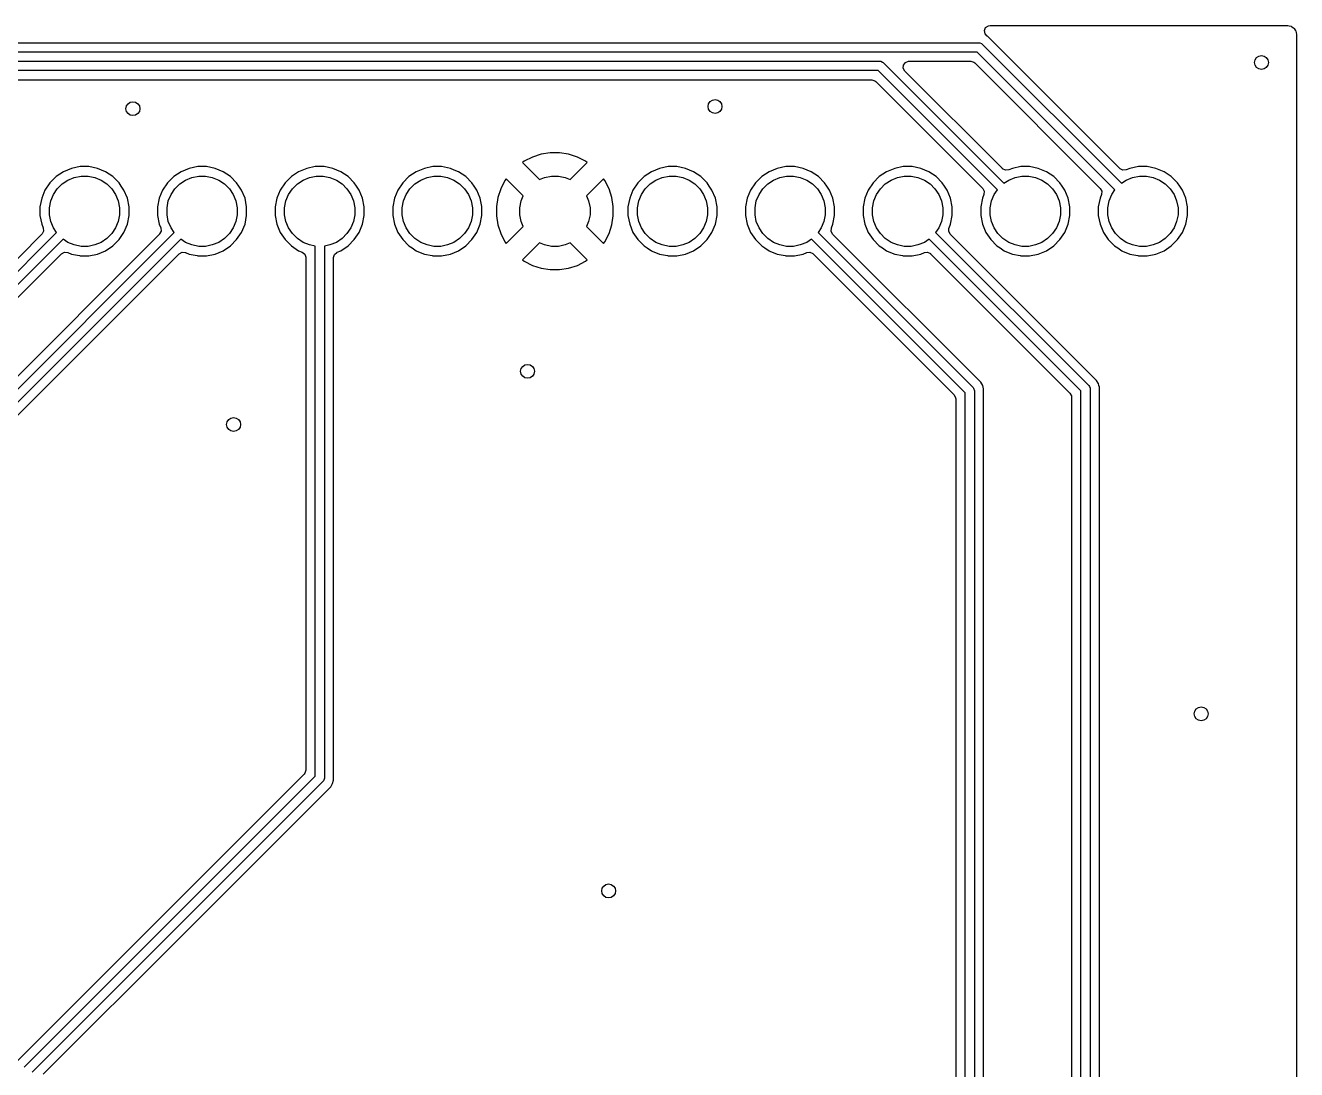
# Model space of a CAD drawing. Header units: inches. Extents: x 2.9 to 6.6, y -4.54 to -2.01.
# Drawn here: x 5.524 to 6.605, y -2.897 to -2.009 of the extents above; entities that cross this region are included whole.
import ezdxf

# ---------------------------------------------------------------- set-up
doc = ezdxf.new("R2010")
doc.units = ezdxf.units.IN
doc.header["$MEASUREMENT"] = 0
doc.layers.add('BLACK', color=7, linetype='CONTINUOUS')

msp = doc.modelspace()

# ---------------------------------------------------------------- linework, layer by layer
at = {"layer": 'BLACK', "linetype": 'CONTINUOUS'}
for p, q in [((6.3403, -2.0107), (6.3426, -2.0091)), ((6.3426, -2.0091), (6.3442, -2.0089)), ((6.3442, -2.0089), (6.5943, -2.0089)), ((6.5943, -2.0089), (6.5965, -2.0089)), ((6.5965, -2.0089), (6.5972, -2.0089)), ((6.5972, -2.0089), (6.5985, -2.0091)), ((6.5985, -2.0091), (6.6, -2.0096)), ((6.6, -2.0096), (6.6008, -2.01)), ((6.6008, -2.01), (6.602, -2.0109)), ((6.3393, -2.0133), (6.3403, -2.0107)), ((6.3398, -2.016), (6.3393, -2.0133)), ((6.3417, -2.018), (6.3398, -2.016)), ((6.3419, -2.0181), (6.3417, -2.018)), ((6.4545, -2.1307), (6.3419, -2.0181)), ((6.3419, -2.0181), (6.3419, -2.0181)), ((6.602, -2.0109), (6.6027, -2.0116)), ((6.6027, -2.0116), (6.6036, -2.0128)), ((6.6036, -2.0128), (6.604, -2.0136)), ((6.604, -2.0136), (6.6044, -2.0151)), ((6.6044, -2.0151), (6.6046, -2.0164)), ((6.6047, -2.0171), (6.6045, -4.0611)), ((6.6046, -2.0164), (6.6047, -2.0171)), ((3.4685, -2.0236), (6.3346, -2.0236)), ((6.333, -2.0315), (3.4701, -2.0315)), ((6.4503, -2.1487), (6.333, -2.0315)), ((6.3346, -2.0236), (6.3354, -2.0237)), ((6.3354, -2.0237), (6.3368, -2.0243)), ((6.3368, -2.0243), (6.3374, -2.0248)), ((6.3374, -2.0248), (6.4558, -2.1432)), ((3.6984, -2.0394), (6.2504, -2.0394)), ((6.2504, -2.0394), (6.2512, -2.0394)), ((6.2512, -2.0394), (6.2526, -2.04)), ((6.2526, -2.04), (6.2532, -2.0405)), ((6.2532, -2.0405), (6.3558, -2.1432)), ((6.2702, -2.0453), (6.2704, -2.0426)), ((6.2704, -2.0426), (6.2721, -2.0404)), ((6.2721, -2.0404), (6.2746, -2.0394)), ((6.2746, -2.0394), (6.275, -2.0394)), ((6.275, -2.0394), (6.3277, -2.0394)), ((6.3277, -2.0394), (6.3304, -2.0402)), ((6.3304, -2.0402), (6.3312, -2.0408)), ((6.3312, -2.0408), (6.4378, -2.1475)), ((6.2488, -2.0472), (3.7001, -2.0472)), ((6.3503, -2.1487), (6.2488, -2.0472)), ((6.2715, -2.0477), (6.2702, -2.0453)), ((6.3545, -2.1307), (6.2715, -2.0477)), ((4.3412, -2.0551), (6.2435, -2.0551)), ((6.2435, -2.0551), (6.2461, -2.0559)), ((6.2461, -2.0559), (6.2469, -2.0566)), ((6.2469, -2.0566), (6.3378, -2.1475)), ((5.9624, -2.1185), (5.9549, -2.1209)), ((5.9701, -2.1172), (5.9624, -2.1185)), ((5.9624, -2.1185), (5.9624, -2.1185)), ((5.9779, -2.1172), (5.9701, -2.1172)), ((5.9857, -2.1185), (5.9779, -2.1172)), ((5.9931, -2.1209), (5.9857, -2.1185)), ((5.5703, -2.129), (5.563, -2.1305)), ((5.5777, -2.129), (5.5703, -2.129)), ((5.5703, -2.129), (5.5703, -2.129)), ((5.5851, -2.1305), (5.5777, -2.129)), ((5.5777, -2.129), (5.5777, -2.129)), ((5.6703, -2.129), (5.663, -2.1305)), ((5.6777, -2.129), (5.6703, -2.129)), ((5.6703, -2.129), (5.6703, -2.129)), ((5.6851, -2.1305), (5.6777, -2.129)), ((5.6777, -2.129), (5.6777, -2.129)), ((5.7703, -2.129), (5.763, -2.1305)), ((5.7777, -2.129), (5.7703, -2.129)), ((5.7703, -2.129), (5.7703, -2.129)), ((5.7851, -2.1305), (5.7777, -2.129)), ((5.7777, -2.129), (5.7777, -2.129)), ((5.8703, -2.129), (5.863, -2.1305)), ((5.8777, -2.129), (5.8703, -2.129)), ((5.8703, -2.129), (5.8703, -2.129)), ((5.8851, -2.1305), (5.8777, -2.129)), ((5.8777, -2.129), (5.8777, -2.129)), ((5.948, -2.1244), (5.9465, -2.1255)), ((5.9465, -2.1255), (5.9465, -2.1255)), ((5.9465, -2.1255), (5.961, -2.14)), ((5.9549, -2.1209), (5.948, -2.1244)), ((5.987, -2.14), (6.0015, -2.1255)), ((6.0001, -2.1244), (5.9931, -2.1209)), ((6.0015, -2.1255), (6.0001, -2.1244)), ((6.0015, -2.1255), (6.0015, -2.1255)), ((6.0703, -2.129), (6.063, -2.1305)), ((6.0777, -2.129), (6.0703, -2.129)), ((6.0703, -2.129), (6.0703, -2.129)), ((6.0851, -2.1305), (6.0777, -2.129)), ((6.0777, -2.129), (6.0777, -2.129)), ((6.1703, -2.129), (6.163, -2.1305)), ((6.1777, -2.129), (6.1703, -2.129)), ((6.1703, -2.129), (6.1703, -2.129)), ((6.1851, -2.1305), (6.1777, -2.129)), ((6.1777, -2.129), (6.1777, -2.129)), ((6.2703, -2.129), (6.263, -2.1305)), ((6.2777, -2.129), (6.2703, -2.129)), ((6.2703, -2.129), (6.2703, -2.129)), ((6.2851, -2.1305), (6.2777, -2.129)), ((6.2777, -2.129), (6.2777, -2.129)), ((6.3703, -2.129), (6.363, -2.1305)), ((6.3777, -2.129), (6.3703, -2.129)), ((6.3703, -2.129), (6.3703, -2.129)), ((6.3851, -2.1305), (6.3777, -2.129)), ((6.3777, -2.129), (6.3777, -2.129)), ((6.4703, -2.129), (6.463, -2.1305)), ((6.4777, -2.129), (6.4703, -2.129)), ((6.4703, -2.129), (6.4703, -2.129)), ((6.4851, -2.1305), (6.4777, -2.129)), ((6.4777, -2.129), (6.4777, -2.129)), ((5.5499, -2.1375), (5.5446, -2.1428)), ((5.5561, -2.1333), (5.5499, -2.1375)), ((5.563, -2.1305), (5.5561, -2.1333)), ((5.5599, -2.1405), (5.5653, -2.1382)), ((5.563, -2.1305), (5.563, -2.1305)), ((5.5653, -2.1382), (5.5711, -2.1371)), ((5.5711, -2.1371), (5.577, -2.1371)), ((5.577, -2.1371), (5.5827, -2.1382)), ((5.5827, -2.1382), (5.5882, -2.1405)), ((5.592, -2.1333), (5.5851, -2.1305)), ((5.5851, -2.1305), (5.5851, -2.1305)), ((5.5982, -2.1375), (5.592, -2.1333)), ((5.6034, -2.1428), (5.5982, -2.1375)), ((5.6499, -2.1375), (5.6446, -2.1428)), ((5.6561, -2.1333), (5.6499, -2.1375)), ((5.663, -2.1305), (5.6561, -2.1333)), ((5.6599, -2.1405), (5.6653, -2.1382)), ((5.663, -2.1305), (5.663, -2.1305)), ((5.6653, -2.1382), (5.6711, -2.1371)), ((5.6711, -2.1371), (5.677, -2.1371)), ((5.677, -2.1371), (5.6827, -2.1382)), ((5.6827, -2.1382), (5.6882, -2.1405)), ((5.692, -2.1333), (5.6851, -2.1305)), ((5.6851, -2.1305), (5.6851, -2.1305)), ((5.6982, -2.1375), (5.692, -2.1333)), ((5.7034, -2.1428), (5.6982, -2.1375)), ((5.7499, -2.1375), (5.7446, -2.1428)), ((5.7561, -2.1333), (5.7499, -2.1375)), ((5.763, -2.1305), (5.7561, -2.1333)), ((5.7599, -2.1405), (5.7653, -2.1382)), ((5.763, -2.1305), (5.763, -2.1305)), ((5.7653, -2.1382), (5.7711, -2.1371)), ((5.7711, -2.1371), (5.777, -2.1371)), ((5.777, -2.1371), (5.7827, -2.1382)), ((5.7827, -2.1382), (5.7882, -2.1405)), ((5.792, -2.1333), (5.7851, -2.1305)), ((5.7851, -2.1305), (5.7851, -2.1305)), ((5.7982, -2.1375), (5.792, -2.1333)), ((5.8034, -2.1428), (5.7982, -2.1375)), ((5.8499, -2.1375), (5.8446, -2.1428)), ((5.8561, -2.1333), (5.8499, -2.1375)), ((5.863, -2.1305), (5.8561, -2.1333)), ((5.8599, -2.1405), (5.8653, -2.1382)), ((5.863, -2.1305), (5.863, -2.1305)), ((5.8653, -2.1382), (5.8711, -2.1371)), ((5.8711, -2.1371), (5.877, -2.1371)), ((5.877, -2.1371), (5.8827, -2.1382)), ((5.8827, -2.1382), (5.8882, -2.1405)), ((5.8884, -2.1319), (5.8851, -2.1305)), ((5.8851, -2.1305), (5.8851, -2.1305)), ((5.892, -2.1333), (5.8884, -2.1319)), ((5.8982, -2.1375), (5.892, -2.1333)), ((5.9034, -2.1428), (5.8982, -2.1375)), ((5.9326, -2.1394), (5.9315, -2.1409)), ((5.9471, -2.1539), (5.9326, -2.1394)), ((5.9326, -2.1394), (5.9326, -2.1394)), ((5.961, -2.14), (5.9653, -2.1382)), ((5.9653, -2.1382), (5.9711, -2.1371)), ((5.9711, -2.1371), (5.977, -2.1371)), ((5.977, -2.1371), (5.9827, -2.1382)), ((5.9827, -2.1382), (5.987, -2.14)), ((6.0154, -2.1394), (6.0009, -2.1539)), ((6.0165, -2.1409), (6.0154, -2.1394)), ((6.0499, -2.1375), (6.0446, -2.1428)), ((6.0561, -2.1333), (6.0499, -2.1375)), ((6.063, -2.1305), (6.0561, -2.1333)), ((6.0599, -2.1405), (6.0653, -2.1382)), ((6.063, -2.1305), (6.063, -2.1305)), ((6.0653, -2.1382), (6.0711, -2.1371)), ((6.0711, -2.1371), (6.077, -2.1371)), ((6.077, -2.1371), (6.0827, -2.1382)), ((6.0827, -2.1382), (6.0882, -2.1405)), ((6.092, -2.1333), (6.0851, -2.1305)), ((6.0851, -2.1305), (6.0851, -2.1305)), ((6.0982, -2.1375), (6.092, -2.1333)), ((6.1034, -2.1428), (6.0982, -2.1375)), ((6.1499, -2.1375), (6.1446, -2.1428)), ((6.1561, -2.1333), (6.1499, -2.1375)), ((6.163, -2.1305), (6.1561, -2.1333)), ((6.1599, -2.1405), (6.1653, -2.1382)), ((6.163, -2.1305), (6.163, -2.1305)), ((6.1653, -2.1382), (6.1711, -2.1371)), ((6.1711, -2.1371), (6.177, -2.1371)), ((6.177, -2.1371), (6.1827, -2.1382)), ((6.1827, -2.1382), (6.1882, -2.1405)), ((6.192, -2.1333), (6.1851, -2.1305)), ((6.1851, -2.1305), (6.1851, -2.1305)), ((6.1982, -2.1375), (6.192, -2.1333)), ((6.2034, -2.1428), (6.1982, -2.1375)), ((6.2499, -2.1375), (6.2446, -2.1428)), ((6.2561, -2.1333), (6.2499, -2.1375)), ((6.263, -2.1305), (6.2561, -2.1333)), ((6.2599, -2.1405), (6.2653, -2.1382)), ((6.263, -2.1305), (6.263, -2.1305)), ((6.2653, -2.1382), (6.2711, -2.1371)), ((6.2711, -2.1371), (6.277, -2.1371)), ((6.277, -2.1371), (6.2827, -2.1382)), ((6.2827, -2.1382), (6.2882, -2.1405)), ((6.292, -2.1333), (6.2851, -2.1305)), ((6.2851, -2.1305), (6.2851, -2.1305)), ((6.2982, -2.1375), (6.292, -2.1333)), ((6.3034, -2.1428), (6.2982, -2.1375)), ((6.3547, -2.1308), (6.3545, -2.1307)), ((6.3571, -2.1321), (6.3547, -2.1308)), ((6.3599, -2.1318), (6.3571, -2.1321)), ((6.363, -2.1305), (6.3599, -2.1318)), ((6.3599, -2.1405), (6.3653, -2.1382)), ((6.363, -2.1305), (6.363, -2.1305)), ((6.3653, -2.1382), (6.3711, -2.1371)), ((6.3711, -2.1371), (6.377, -2.1371)), ((6.377, -2.1371), (6.3827, -2.1382)), ((6.3827, -2.1382), (6.3882, -2.1405)), ((6.392, -2.1333), (6.3851, -2.1305)), ((6.3851, -2.1305), (6.3851, -2.1305)), ((6.3982, -2.1375), (6.392, -2.1333)), ((6.4034, -2.1428), (6.3982, -2.1375)), ((6.4547, -2.1308), (6.4545, -2.1307)), ((6.4571, -2.1321), (6.4547, -2.1308)), ((6.4599, -2.1318), (6.4571, -2.1321)), ((6.463, -2.1305), (6.4599, -2.1318)), ((6.4599, -2.1405), (6.4653, -2.1382)), ((6.463, -2.1305), (6.463, -2.1305)), ((6.4653, -2.1382), (6.4711, -2.1371)), ((6.4711, -2.1371), (6.477, -2.1371)), ((6.477, -2.1371), (6.4827, -2.1382)), ((6.4827, -2.1382), (6.4882, -2.1405)), ((6.492, -2.1333), (6.4851, -2.1305)), ((6.4851, -2.1305), (6.4851, -2.1305)), ((6.4982, -2.1375), (6.492, -2.1333)), ((6.5034, -2.1428), (6.4982, -2.1375)), ((5.5404, -2.149), (5.5376, -2.1559)), ((5.5446, -2.1428), (5.5404, -2.149)), ((5.5476, -2.1528), (5.5508, -2.1479)), ((5.5508, -2.1479), (5.555, -2.1437)), ((5.555, -2.1437), (5.5599, -2.1405)), ((5.5882, -2.1405), (5.593, -2.1437)), ((5.593, -2.1437), (5.5972, -2.1479)), ((5.5972, -2.1479), (5.6005, -2.1528)), ((5.6053, -2.1455), (5.6034, -2.1428)), ((5.6076, -2.149), (5.6053, -2.1455)), ((5.6105, -2.1559), (5.6076, -2.149)), ((5.6404, -2.149), (5.6376, -2.1559)), ((5.6446, -2.1428), (5.6404, -2.149)), ((5.6476, -2.1528), (5.6508, -2.1479)), ((5.6508, -2.1479), (5.655, -2.1437)), ((5.655, -2.1437), (5.6599, -2.1405)), ((5.6882, -2.1405), (5.693, -2.1437)), ((5.693, -2.1437), (5.6972, -2.1479)), ((5.6972, -2.1479), (5.7005, -2.1528)), ((5.7053, -2.1455), (5.7034, -2.1428)), ((5.7076, -2.149), (5.7053, -2.1455)), ((5.7105, -2.1559), (5.7076, -2.149)), ((5.7404, -2.149), (5.7376, -2.1559)), ((5.7446, -2.1428), (5.7404, -2.149)), ((5.7476, -2.1528), (5.7508, -2.1479)), ((5.7508, -2.1479), (5.755, -2.1437)), ((5.755, -2.1437), (5.7599, -2.1405)), ((5.7882, -2.1405), (5.793, -2.1437)), ((5.793, -2.1437), (5.7972, -2.1479)), ((5.7972, -2.1479), (5.8005, -2.1528)), ((5.8053, -2.1455), (5.8034, -2.1428)), ((5.8076, -2.149), (5.8053, -2.1455)), ((5.8105, -2.1559), (5.8076, -2.149)), ((5.8404, -2.149), (5.8376, -2.1559)), ((5.8446, -2.1428), (5.8404, -2.149)), ((5.8476, -2.1528), (5.8508, -2.1479)), ((5.8508, -2.1479), (5.855, -2.1437)), ((5.855, -2.1437), (5.8599, -2.1405)), ((5.8882, -2.1405), (5.893, -2.1437)), ((5.893, -2.1437), (5.8972, -2.1479)), ((5.8972, -2.1479), (5.9005, -2.1528)), ((5.9053, -2.1455), (5.9034, -2.1428)), ((5.9076, -2.149), (5.9053, -2.1455)), ((5.9105, -2.1559), (5.9076, -2.149)), ((5.928, -2.1479), (5.9256, -2.1553)), ((5.9315, -2.1409), (5.928, -2.1479)), ((6.0201, -2.1479), (6.0165, -2.1409)), ((6.0225, -2.1553), (6.0201, -2.1479)), ((6.0404, -2.149), (6.0376, -2.1559)), ((6.0446, -2.1428), (6.0404, -2.149)), ((6.0476, -2.1528), (6.0508, -2.1479)), ((6.0508, -2.1479), (6.055, -2.1437)), ((6.055, -2.1437), (6.0599, -2.1405)), ((6.0882, -2.1405), (6.093, -2.1437)), ((6.093, -2.1437), (6.0972, -2.1479)), ((6.0972, -2.1479), (6.1005, -2.1528)), ((6.1053, -2.1455), (6.1034, -2.1428)), ((6.1076, -2.149), (6.1053, -2.1455)), ((6.1105, -2.1559), (6.1076, -2.149)), ((6.1404, -2.149), (6.1376, -2.1559)), ((6.1446, -2.1428), (6.1404, -2.149)), ((6.1476, -2.1528), (6.1508, -2.1479)), ((6.1508, -2.1479), (6.155, -2.1437)), ((6.155, -2.1437), (6.1599, -2.1405)), ((6.1882, -2.1405), (6.193, -2.1437)), ((6.193, -2.1437), (6.1972, -2.1479)), ((6.1972, -2.1479), (6.2005, -2.1528)), ((6.2053, -2.1455), (6.2034, -2.1428)), ((6.2076, -2.149), (6.2053, -2.1455)), ((6.2105, -2.1559), (6.2076, -2.149)), ((6.2404, -2.149), (6.2376, -2.1559)), ((6.2446, -2.1428), (6.2404, -2.149)), ((6.2476, -2.1528), (6.2508, -2.1479)), ((6.2508, -2.1479), (6.255, -2.1437)), ((6.255, -2.1437), (6.2599, -2.1405)), ((6.2882, -2.1405), (6.293, -2.1437)), ((6.293, -2.1437), (6.2972, -2.1479)), ((6.2972, -2.1479), (6.3005, -2.1528)), ((6.3053, -2.1455), (6.3034, -2.1428)), ((6.3076, -2.149), (6.3053, -2.1455)), ((6.3105, -2.1559), (6.3076, -2.149)), ((6.3378, -2.1475), (6.3391, -2.1499)), ((6.3391, -2.1499), (6.3389, -2.1526)), ((6.3476, -2.1528), (6.3503, -2.1487)), ((6.3558, -2.1432), (6.3599, -2.1405)), ((6.3882, -2.1405), (6.393, -2.1437)), ((6.393, -2.1437), (6.3972, -2.1479)), ((6.3972, -2.1479), (6.4005, -2.1528)), ((6.4053, -2.1455), (6.4034, -2.1428)), ((6.4076, -2.149), (6.4053, -2.1455)), ((6.4105, -2.1559), (6.4076, -2.149)), ((6.4378, -2.1475), (6.4391, -2.1499)), ((6.4391, -2.1499), (6.4389, -2.1526)), ((6.4476, -2.1528), (6.4503, -2.1487)), ((6.4558, -2.1432), (6.4599, -2.1405)), ((6.4882, -2.1405), (6.493, -2.1437)), ((6.493, -2.1437), (6.4972, -2.1479)), ((6.4972, -2.1479), (6.5005, -2.1528)), ((6.5053, -2.1455), (6.5034, -2.1428)), ((6.5076, -2.149), (6.5053, -2.1455)), ((6.5105, -2.1559), (6.5076, -2.149)), ((5.5376, -2.1559), (5.5361, -2.1632)), ((5.5376, -2.1559), (5.5376, -2.1559)), ((5.5442, -2.164), (5.5453, -2.1582)), ((5.5453, -2.1582), (5.5476, -2.1528)), ((5.6005, -2.1528), (5.6027, -2.1582)), ((5.6027, -2.1582), (5.6039, -2.164)), ((5.6119, -2.1632), (5.6105, -2.1559)), ((5.6105, -2.1559), (5.6105, -2.1559)), ((5.6376, -2.1559), (5.6361, -2.1632)), ((5.6376, -2.1559), (5.6376, -2.1559)), ((5.6442, -2.164), (5.6453, -2.1582)), ((5.6453, -2.1582), (5.6476, -2.1528)), ((5.7005, -2.1528), (5.7027, -2.1582)), ((5.7027, -2.1582), (5.7039, -2.164)), ((5.7119, -2.1632), (5.7105, -2.1559)), ((5.7105, -2.1559), (5.7105, -2.1559)), ((5.7376, -2.1559), (5.7361, -2.1632)), ((5.7376, -2.1559), (5.7376, -2.1559)), ((5.7442, -2.164), (5.7453, -2.1582)), ((5.7453, -2.1582), (5.7476, -2.1528)), ((5.8005, -2.1528), (5.8027, -2.1582)), ((5.8027, -2.1582), (5.8039, -2.164)), ((5.8119, -2.1632), (5.8105, -2.1559)), ((5.8105, -2.1559), (5.8105, -2.1559)), ((5.8376, -2.1559), (5.8361, -2.1632)), ((5.8376, -2.1559), (5.8376, -2.1559)), ((5.8442, -2.164), (5.8453, -2.1582)), ((5.8453, -2.1582), (5.8476, -2.1528)), ((5.9005, -2.1528), (5.9027, -2.1582)), ((5.9027, -2.1582), (5.9039, -2.164)), ((5.9119, -2.163), (5.9105, -2.1559)), ((5.9105, -2.1559), (5.9105, -2.1559)), ((5.9256, -2.1553), (5.9243, -2.163)), ((5.9256, -2.1553), (5.9256, -2.1553)), ((5.9442, -2.164), (5.9453, -2.1582)), ((5.9453, -2.1582), (5.9471, -2.1539)), ((6.0009, -2.1539), (6.0027, -2.1582)), ((6.0027, -2.1582), (6.0039, -2.164)), ((6.0237, -2.163), (6.0225, -2.1553)), ((6.0225, -2.1553), (6.0225, -2.1553)), ((6.0376, -2.1559), (6.0361, -2.1632)), ((6.0376, -2.1559), (6.0376, -2.1559)), ((6.0442, -2.164), (6.0453, -2.1582)), ((6.0453, -2.1582), (6.0476, -2.1528)), ((6.1005, -2.1528), (6.1027, -2.1582)), ((6.1027, -2.1582), (6.1039, -2.164)), ((6.1119, -2.1632), (6.1105, -2.1559)), ((6.1105, -2.1559), (6.1105, -2.1559)), ((6.1376, -2.1559), (6.1361, -2.1632)), ((6.1376, -2.1559), (6.1376, -2.1559)), ((6.1442, -2.164), (6.1453, -2.1582)), ((6.1453, -2.1582), (6.1476, -2.1528)), ((6.2005, -2.1528), (6.2027, -2.1582)), ((6.2027, -2.1582), (6.2039, -2.164)), ((6.2119, -2.1632), (6.2105, -2.1559)), ((6.2105, -2.1559), (6.2105, -2.1559)), ((6.2376, -2.1559), (6.2361, -2.1632)), ((6.2376, -2.1559), (6.2376, -2.1559)), ((6.2442, -2.164), (6.2453, -2.1582)), ((6.2453, -2.1582), (6.2476, -2.1528)), ((6.3005, -2.1528), (6.3027, -2.1582)), ((6.3027, -2.1582), (6.3039, -2.164)), ((6.3119, -2.1632), (6.3105, -2.1559)), ((6.3105, -2.1559), (6.3105, -2.1559)), ((6.3376, -2.1559), (6.3361, -2.1632)), ((6.3389, -2.1528), (6.3376, -2.1559)), ((6.3376, -2.1559), (6.3376, -2.1559)), ((6.3389, -2.1526), (6.3389, -2.1528)), ((6.3442, -2.164), (6.3453, -2.1582)), ((6.3453, -2.1582), (6.3476, -2.1528)), ((6.4005, -2.1528), (6.4027, -2.1582)), ((6.4027, -2.1582), (6.4039, -2.164)), ((6.4119, -2.1632), (6.4105, -2.1559)), ((6.4105, -2.1559), (6.4105, -2.1559)), ((6.4376, -2.1559), (6.4361, -2.1632)), ((6.4389, -2.1528), (6.4376, -2.1559)), ((6.4376, -2.1559), (6.4376, -2.1559)), ((6.4389, -2.1526), (6.4389, -2.1528)), ((6.4442, -2.164), (6.4453, -2.1582)), ((6.4453, -2.1582), (6.4476, -2.1528)), ((6.5005, -2.1528), (6.5027, -2.1582)), ((6.5027, -2.1582), (6.5039, -2.164)), ((6.5119, -2.1632), (6.5105, -2.1559)), ((6.5105, -2.1559), (6.5105, -2.1559)), ((5.5361, -2.1632), (5.5361, -2.1707)), ((5.5361, -2.1707), (5.5376, -2.178)), ((5.5442, -2.1699), (5.5442, -2.164)), ((5.5453, -2.1756), (5.5442, -2.1699)), ((5.6039, -2.1699), (5.6027, -2.1756)), ((5.6039, -2.164), (5.6039, -2.1699)), ((5.6105, -2.178), (5.6119, -2.1707)), ((5.6119, -2.1707), (5.6119, -2.1632)), ((5.6119, -2.1632), (5.6119, -2.1632)), ((5.6119, -2.1632), (5.6119, -2.1632)), ((5.6361, -2.1632), (5.6361, -2.1707)), ((5.6361, -2.1707), (5.6376, -2.178)), ((5.6442, -2.1699), (5.6442, -2.164)), ((5.6453, -2.1756), (5.6442, -2.1699)), ((5.7039, -2.1699), (5.7027, -2.1756)), ((5.7039, -2.164), (5.7039, -2.1699)), ((5.7105, -2.178), (5.7119, -2.1707)), ((5.7119, -2.1707), (5.7119, -2.1632)), ((5.7119, -2.1632), (5.7119, -2.1632)), ((5.7119, -2.1632), (5.7119, -2.1632)), ((5.7361, -2.1632), (5.7361, -2.1707)), ((5.7361, -2.1707), (5.7376, -2.178)), ((5.7442, -2.1699), (5.7442, -2.164)), ((5.7453, -2.1756), (5.7442, -2.1699)), ((5.8039, -2.1699), (5.8027, -2.1756)), ((5.8039, -2.164), (5.8039, -2.1699)), ((5.8105, -2.178), (5.8119, -2.1707)), ((5.8119, -2.1707), (5.8119, -2.1632)), ((5.8119, -2.1632), (5.8119, -2.1632)), ((5.8119, -2.1632), (5.8119, -2.1632)), ((5.8361, -2.1632), (5.8361, -2.1707)), ((5.8361, -2.1707), (5.8376, -2.178)), ((5.8442, -2.1699), (5.8442, -2.164)), ((5.8453, -2.1756), (5.8442, -2.1699)), ((5.9039, -2.1699), (5.9027, -2.1756)), ((5.9039, -2.164), (5.9039, -2.1699)), ((5.9105, -2.178), (5.9119, -2.1707)), ((5.9119, -2.1632), (5.9119, -2.163)), ((5.9119, -2.1707), (5.9119, -2.1632)), ((5.9119, -2.1632), (5.9119, -2.1632)), ((5.9119, -2.1632), (5.9119, -2.1632)), ((5.9243, -2.163), (5.9243, -2.1708)), ((5.9243, -2.1708), (5.9256, -2.1786)), ((5.9442, -2.1699), (5.9442, -2.164)), ((5.9453, -2.1756), (5.9442, -2.1699)), ((6.0039, -2.1699), (6.0027, -2.1756)), ((6.0039, -2.164), (6.0039, -2.1699)), ((6.0225, -2.1786), (6.0237, -2.1708)), ((6.0237, -2.1632), (6.0237, -2.163)), ((6.0237, -2.1708), (6.0237, -2.1632)), ((6.0361, -2.1632), (6.0361, -2.1707)), ((6.0361, -2.1707), (6.0376, -2.178)), ((6.0442, -2.1699), (6.0442, -2.164)), ((6.0453, -2.1756), (6.0442, -2.1699)), ((6.1039, -2.1699), (6.1027, -2.1756)), ((6.1039, -2.164), (6.1039, -2.1699)), ((6.1105, -2.178), (6.1119, -2.1707)), ((6.1119, -2.1707), (6.1119, -2.1632)), ((6.1119, -2.1632), (6.1119, -2.1632)), ((6.1119, -2.1632), (6.1119, -2.1632)), ((6.1361, -2.1632), (6.1361, -2.1707)), ((6.1361, -2.1707), (6.1376, -2.178)), ((6.1442, -2.1699), (6.1442, -2.164)), ((6.1453, -2.1756), (6.1442, -2.1699)), ((6.2039, -2.1699), (6.2027, -2.1756)), ((6.2039, -2.164), (6.2039, -2.1699)), ((6.2105, -2.178), (6.2119, -2.1707)), ((6.2119, -2.1707), (6.2119, -2.1632)), ((6.2119, -2.1632), (6.2119, -2.1632)), ((6.2119, -2.1632), (6.2119, -2.1632)), ((6.2361, -2.1632), (6.2361, -2.1707)), ((6.2361, -2.1707), (6.2376, -2.178)), ((6.2442, -2.1699), (6.2442, -2.164)), ((6.2453, -2.1756), (6.2442, -2.1699)), ((6.3039, -2.1699), (6.3027, -2.1756)), ((6.3039, -2.164), (6.3039, -2.1699)), ((6.3105, -2.178), (6.3119, -2.1707)), ((6.3119, -2.1707), (6.3119, -2.1632)), ((6.3119, -2.1632), (6.3119, -2.1632)), ((6.3119, -2.1632), (6.3119, -2.1632)), ((6.3361, -2.1632), (6.3361, -2.1707)), ((6.3361, -2.1707), (6.3376, -2.178)), ((6.3442, -2.1699), (6.3442, -2.164)), ((6.3453, -2.1756), (6.3442, -2.1699)), ((6.4039, -2.1699), (6.4027, -2.1756)), ((6.4039, -2.164), (6.4039, -2.1699)), ((6.4105, -2.178), (6.4119, -2.1707)), ((6.4119, -2.1707), (6.4119, -2.1632)), ((6.4119, -2.1632), (6.4119, -2.1632)), ((6.4119, -2.1632), (6.4119, -2.1632)), ((6.4361, -2.1632), (6.4361, -2.1707)), ((6.4361, -2.1707), (6.4376, -2.178)), ((6.4442, -2.1699), (6.4442, -2.164)), ((6.4453, -2.1756), (6.4442, -2.1699)), ((6.5039, -2.1699), (6.5027, -2.1756)), ((6.5039, -2.164), (6.5039, -2.1699)), ((6.5105, -2.178), (6.5119, -2.1707)), ((6.5119, -2.1707), (6.5119, -2.1632)), ((6.5119, -2.1632), (6.5119, -2.1632)), ((6.5119, -2.1632), (6.5119, -2.1632)), ((5.5376, -2.178), (5.5376, -2.178)), ((5.5376, -2.178), (5.5389, -2.1811)), ((5.5389, -2.1811), (5.5392, -2.1838)), ((5.5476, -2.1811), (5.5453, -2.1756)), ((5.5503, -2.1851), (5.5476, -2.1811)), ((5.6005, -2.1811), (5.5972, -2.186)), ((5.6027, -2.1756), (5.6005, -2.1811)), ((5.6076, -2.1849), (5.6105, -2.178)), ((5.6376, -2.178), (5.6376, -2.178)), ((5.6376, -2.178), (5.6389, -2.1811)), ((5.6389, -2.1811), (5.6392, -2.1838)), ((5.6476, -2.1811), (5.6453, -2.1756)), ((5.6503, -2.1851), (5.6476, -2.1811)), ((5.7005, -2.1811), (5.6972, -2.186)), ((5.7027, -2.1756), (5.7005, -2.1811)), ((5.7076, -2.1849), (5.7105, -2.178)), ((5.7376, -2.178), (5.7376, -2.178)), ((5.7376, -2.178), (5.7404, -2.1849)), ((5.7476, -2.1811), (5.7453, -2.1756)), ((5.7508, -2.186), (5.7476, -2.1811)), ((5.8005, -2.1811), (5.7972, -2.186)), ((5.8027, -2.1756), (5.8005, -2.1811)), ((5.8076, -2.1849), (5.8105, -2.178)), ((5.8376, -2.178), (5.8376, -2.178)), ((5.8376, -2.178), (5.8404, -2.1849)), ((5.8476, -2.1811), (5.8453, -2.1756)), ((5.8508, -2.186), (5.8476, -2.1811)), ((5.9005, -2.1811), (5.8972, -2.186)), ((5.9027, -2.1756), (5.9005, -2.1811)), ((5.9076, -2.1849), (5.9105, -2.178)), ((5.9256, -2.1786), (5.9256, -2.1786)), ((5.9256, -2.1786), (5.928, -2.186)), ((5.9326, -2.1944), (5.9471, -2.1799)), ((5.9471, -2.1799), (5.9453, -2.1756)), ((6.0027, -2.1756), (6.0009, -2.1799)), ((6.0009, -2.1799), (6.0154, -2.1944)), ((6.0201, -2.186), (6.0225, -2.1786)), ((6.0225, -2.1786), (6.0225, -2.1786)), ((6.0376, -2.178), (6.0376, -2.178)), ((6.0376, -2.178), (6.0404, -2.1849)), ((6.0476, -2.1811), (6.0453, -2.1756)), ((6.0508, -2.186), (6.0476, -2.1811)), ((6.1005, -2.1811), (6.0972, -2.186)), ((6.1027, -2.1756), (6.1005, -2.1811)), ((6.1076, -2.1849), (6.1105, -2.178)), ((6.1376, -2.178), (6.1376, -2.178)), ((6.1376, -2.178), (6.1404, -2.1849)), ((6.1476, -2.1811), (6.1453, -2.1756)), ((6.1508, -2.186), (6.1476, -2.1811)), ((6.2005, -2.1811), (6.1978, -2.1851)), ((6.2027, -2.1756), (6.2005, -2.1811)), ((6.2089, -2.184), (6.2091, -2.1812)), ((6.2091, -2.1812), (6.2092, -2.1811)), ((6.2092, -2.1811), (6.2105, -2.178)), ((6.2376, -2.178), (6.2376, -2.178)), ((6.2376, -2.178), (6.2404, -2.1849)), ((6.2476, -2.1811), (6.2453, -2.1756)), ((6.2508, -2.186), (6.2476, -2.1811)), ((6.3005, -2.1811), (6.2978, -2.1851)), ((6.3027, -2.1756), (6.3005, -2.1811)), ((6.3089, -2.184), (6.3091, -2.1812)), ((6.3091, -2.1812), (6.3092, -2.1811)), ((6.3092, -2.1811), (6.3105, -2.178)), ((6.3376, -2.178), (6.3376, -2.178)), ((6.3376, -2.178), (6.3404, -2.1849)), ((6.3476, -2.1811), (6.3453, -2.1756)), ((6.3508, -2.186), (6.3476, -2.1811)), ((6.4005, -2.1811), (6.3972, -2.186)), ((6.4027, -2.1756), (6.4005, -2.1811)), ((6.4076, -2.1849), (6.4105, -2.178)), ((6.4376, -2.178), (6.4376, -2.178)), ((6.4376, -2.178), (6.4404, -2.1849)), ((6.4476, -2.1811), (6.4453, -2.1756)), ((6.4508, -2.186), (6.4476, -2.1811)), ((6.5005, -2.1811), (6.4972, -2.186)), ((6.5027, -2.1756), (6.5005, -2.1811)), ((6.5076, -2.1849), (6.5105, -2.178)), ((5.5378, -2.1864), (5.4176, -2.3066)), ((5.4194, -2.3159), (5.5503, -2.1851)), ((5.5558, -2.1907), (5.4238, -2.3227)), ((5.6378, -2.1864), (5.4635, -2.3608)), ((5.4653, -2.3701), (5.6503, -2.1851)), ((5.6558, -2.1907), (5.4697, -2.3768)), ((5.5379, -2.1863), (5.5378, -2.1864)), ((5.5392, -2.1838), (5.5379, -2.1863)), ((5.5599, -2.1934), (5.5558, -2.1907)), ((5.5653, -2.1956), (5.5599, -2.1934)), ((5.5882, -2.1934), (5.5827, -2.1956)), ((5.593, -2.1901), (5.5882, -2.1934)), ((5.5972, -2.186), (5.593, -2.1901)), ((5.5982, -2.1964), (5.6034, -2.1911)), ((5.6034, -2.1911), (5.6076, -2.1849)), ((5.6379, -2.1863), (5.6378, -2.1864)), ((5.6392, -2.1838), (5.6379, -2.1863)), ((5.6599, -2.1934), (5.6558, -2.1907)), ((5.6653, -2.1956), (5.6599, -2.1934)), ((5.6882, -2.1934), (5.6827, -2.1956)), ((5.693, -2.1901), (5.6882, -2.1934)), ((5.6972, -2.186), (5.693, -2.1901)), ((5.6982, -2.1964), (5.7034, -2.1911)), ((5.7034, -2.1911), (5.7076, -2.1849)), ((5.7404, -2.1849), (5.7446, -2.1911)), ((5.7446, -2.1911), (5.7499, -2.1964)), ((5.755, -2.1901), (5.7508, -2.186)), ((5.7599, -2.1934), (5.755, -2.1901)), ((5.7653, -2.1956), (5.7599, -2.1934)), ((5.7882, -2.1934), (5.7827, -2.1956)), ((5.793, -2.1901), (5.7882, -2.1934)), ((5.7972, -2.186), (5.793, -2.1901)), ((5.7982, -2.1964), (5.8034, -2.1911)), ((5.8034, -2.1911), (5.8076, -2.1849)), ((5.8404, -2.1849), (5.8446, -2.1911)), ((5.8446, -2.1911), (5.8499, -2.1964)), ((5.855, -2.1901), (5.8508, -2.186)), ((5.8599, -2.1934), (5.855, -2.1901)), ((5.8653, -2.1956), (5.8599, -2.1934)), ((5.8882, -2.1934), (5.8827, -2.1956)), ((5.893, -2.1901), (5.8882, -2.1934)), ((5.8972, -2.186), (5.893, -2.1901)), ((5.8982, -2.1964), (5.9034, -2.1911)), ((5.9034, -2.1911), (5.9076, -2.1849)), ((5.928, -2.186), (5.9315, -2.193)), ((5.9315, -2.193), (5.9326, -2.1944)), ((5.961, -2.1939), (5.9465, -2.2084)), ((5.9653, -2.1956), (5.961, -2.1939)), ((5.987, -2.1939), (5.9827, -2.1956)), ((6.0015, -2.2084), (5.987, -2.1939)), ((6.0154, -2.1944), (6.0165, -2.193)), ((6.0165, -2.193), (6.0201, -2.186)), ((6.0404, -2.1849), (6.0446, -2.1911)), ((6.0446, -2.1911), (6.0499, -2.1964)), ((6.055, -2.1901), (6.0508, -2.186)), ((6.0599, -2.1934), (6.055, -2.1901)), ((6.0653, -2.1956), (6.0599, -2.1934)), ((6.0882, -2.1934), (6.0827, -2.1956)), ((6.093, -2.1901), (6.0882, -2.1934)), ((6.0972, -2.186), (6.093, -2.1901)), ((6.0982, -2.1964), (6.1034, -2.1911)), ((6.1034, -2.1911), (6.1076, -2.1849)), ((6.1404, -2.1849), (6.1446, -2.1911)), ((6.1446, -2.1911), (6.1499, -2.1964)), ((6.155, -2.1901), (6.1508, -2.186)), ((6.1599, -2.1934), (6.155, -2.1901)), ((6.1653, -2.1956), (6.1599, -2.1934)), ((6.1882, -2.1934), (6.1827, -2.1956)), ((6.1922, -2.1907), (6.1882, -2.1934)), ((6.3228, -2.3213), (6.1922, -2.1907)), ((6.1978, -2.1851), (6.3296, -2.3169)), ((6.2102, -2.1864), (6.2089, -2.184)), ((6.3362, -2.3124), (6.2102, -2.1864)), ((6.2404, -2.1849), (6.2446, -2.1911)), ((6.2446, -2.1911), (6.2499, -2.1964)), ((6.255, -2.1901), (6.2508, -2.186)), ((6.2599, -2.1934), (6.255, -2.1901)), ((6.2653, -2.1956), (6.2599, -2.1934)), ((6.2882, -2.1934), (6.2827, -2.1956)), ((6.2922, -2.1907), (6.2882, -2.1934)), ((6.4213, -2.3197), (6.2922, -2.1907)), ((6.2978, -2.1851), (6.428, -2.3153)), ((6.3102, -2.1864), (6.3089, -2.184)), ((6.4347, -2.3108), (6.3102, -2.1864)), ((6.3404, -2.1849), (6.3446, -2.1911)), ((6.3446, -2.1911), (6.3499, -2.1964)), ((6.355, -2.1901), (6.3508, -2.186)), ((6.3599, -2.1934), (6.355, -2.1901)), ((6.3653, -2.1956), (6.3599, -2.1934)), ((6.3882, -2.1934), (6.3827, -2.1956)), ((6.393, -2.1901), (6.3882, -2.1934)), ((6.3972, -2.186), (6.393, -2.1901)), ((6.3982, -2.1964), (6.4034, -2.1911)), ((6.4034, -2.1911), (6.4076, -2.1849)), ((6.4404, -2.1849), (6.4446, -2.1911)), ((6.4446, -2.1911), (6.4499, -2.1964)), ((6.455, -2.1901), (6.4508, -2.186)), ((6.4599, -2.1934), (6.455, -2.1901)), ((6.4653, -2.1956), (6.4599, -2.1934)), ((6.4882, -2.1934), (6.4827, -2.1956)), ((6.493, -2.1901), (6.4882, -2.1934)), ((6.4972, -2.186), (6.493, -2.1901)), ((6.4982, -2.1964), (6.5034, -2.1911)), ((6.5034, -2.1911), (6.5076, -2.1849)), ((5.4305, -2.3271), (5.5545, -2.2031)), ((5.4764, -2.3813), (5.6545, -2.2031)), ((5.5545, -2.2031), (5.557, -2.2018)), ((5.557, -2.2018), (5.5597, -2.202)), ((5.5597, -2.202), (5.5599, -2.2021)), ((5.5599, -2.2021), (5.563, -2.2034)), ((5.563, -2.2034), (5.5697, -2.2047)), ((5.5711, -2.1968), (5.5653, -2.1956)), ((5.5697, -2.2047), (5.5703, -2.2048)), ((5.5703, -2.2048), (5.5703, -2.2048)), ((5.5703, -2.2048), (5.5703, -2.2048)), ((5.5703, -2.2048), (5.5777, -2.2048)), ((5.577, -2.1968), (5.5711, -2.1968)), ((5.5827, -2.1956), (5.577, -2.1968)), ((5.5777, -2.2048), (5.5851, -2.2034)), ((5.5777, -2.2048), (5.5777, -2.2048)), ((5.5851, -2.2034), (5.592, -2.2005)), ((5.592, -2.2005), (5.5982, -2.1964)), ((5.6545, -2.2031), (5.657, -2.2018)), ((5.657, -2.2018), (5.6597, -2.202)), ((5.6597, -2.202), (5.6599, -2.2021)), ((5.6599, -2.2021), (5.663, -2.2034)), ((5.663, -2.2034), (5.6697, -2.2047)), ((5.6711, -2.1968), (5.6653, -2.1956)), ((5.6697, -2.2047), (5.6703, -2.2048)), ((5.6703, -2.2048), (5.6703, -2.2048)), ((5.6703, -2.2048), (5.6703, -2.2048)), ((5.6703, -2.2048), (5.6777, -2.2048)), ((5.677, -2.1968), (5.6711, -2.1968)), ((5.6827, -2.1956), (5.677, -2.1968)), ((5.6777, -2.2048), (5.6851, -2.2034)), ((5.6777, -2.2048), (5.6777, -2.2048)), ((5.6851, -2.2034), (5.692, -2.2005)), ((5.692, -2.2005), (5.6982, -2.1964)), ((5.7499, -2.1964), (5.7499, -2.1964)), ((5.7499, -2.1964), (5.7561, -2.2005)), ((5.7561, -2.2005), (5.7561, -2.2005)), ((5.7561, -2.2005), (5.7592, -2.2018)), ((5.7592, -2.2018), (5.7613, -2.2035)), ((5.7613, -2.2035), (5.7622, -2.2061)), ((5.7701, -2.1966), (5.7653, -2.1956)), ((5.7701, -2.6476), (5.7701, -2.1966)), ((5.7827, -2.1956), (5.778, -2.1966)), ((5.778, -2.1966), (5.778, -2.6492)), ((5.7858, -2.2063), (5.7866, -2.2037)), ((5.7866, -2.2037), (5.7887, -2.2019)), ((5.7887, -2.2019), (5.7889, -2.2018)), ((5.7889, -2.2018), (5.792, -2.2005)), ((5.792, -2.2005), (5.7982, -2.1964)), ((5.792, -2.2005), (5.792, -2.2005)), ((5.792, -2.2005), (5.792, -2.2005)), ((5.8499, -2.1964), (5.8526, -2.1982)), ((5.8526, -2.1982), (5.8561, -2.2005)), ((5.8561, -2.2005), (5.8561, -2.2005)), ((5.8561, -2.2005), (5.8561, -2.2005)), ((5.8561, -2.2005), (5.8567, -2.2008)), ((5.8567, -2.2008), (5.863, -2.2034)), ((5.863, -2.2034), (5.8697, -2.2047)), ((5.8711, -2.1968), (5.8653, -2.1956)), ((5.8697, -2.2047), (5.8703, -2.2048)), ((5.8703, -2.2048), (5.8703, -2.2048)), ((5.8703, -2.2048), (5.8703, -2.2048)), ((5.8703, -2.2048), (5.8777, -2.2048)), ((5.877, -2.1968), (5.8711, -2.1968)), ((5.8827, -2.1956), (5.877, -2.1968)), ((5.8777, -2.2048), (5.8851, -2.2034)), ((5.8777, -2.2048), (5.8777, -2.2048)), ((5.8851, -2.2034), (5.892, -2.2005)), ((5.892, -2.2005), (5.8982, -2.1964)), ((5.9326, -2.1944), (5.9326, -2.1944)), ((5.9711, -2.1968), (5.9653, -2.1956)), ((5.977, -2.1968), (5.9711, -2.1968)), ((5.9827, -2.1956), (5.977, -2.1968)), ((6.0499, -2.1964), (6.0526, -2.1982)), ((6.0526, -2.1982), (6.0561, -2.2005)), ((6.0561, -2.2005), (6.0561, -2.2005)), ((6.0561, -2.2005), (6.0561, -2.2005)), ((6.0561, -2.2005), (6.0567, -2.2008)), ((6.0567, -2.2008), (6.063, -2.2034)), ((6.063, -2.2034), (6.0697, -2.2047)), ((6.0711, -2.1968), (6.0653, -2.1956)), ((6.0697, -2.2047), (6.0703, -2.2048)), ((6.0703, -2.2048), (6.0703, -2.2048)), ((6.0703, -2.2048), (6.0703, -2.2048)), ((6.0703, -2.2048), (6.0777, -2.2048)), ((6.077, -2.1968), (6.0711, -2.1968)), ((6.0827, -2.1956), (6.077, -2.1968)), ((6.0777, -2.2048), (6.0851, -2.2034)), ((6.0777, -2.2048), (6.0777, -2.2048)), ((6.0851, -2.2034), (6.092, -2.2005)), ((6.092, -2.2005), (6.0982, -2.1964)), ((6.1499, -2.1964), (6.1526, -2.1982)), ((6.1526, -2.1982), (6.1561, -2.2005)), ((6.1561, -2.2005), (6.1561, -2.2005)), ((6.1561, -2.2005), (6.1561, -2.2005)), ((6.1561, -2.2005), (6.1567, -2.2008)), ((6.1567, -2.2008), (6.163, -2.2034)), ((6.163, -2.2034), (6.1697, -2.2047)), ((6.1711, -2.1968), (6.1653, -2.1956)), ((6.1697, -2.2047), (6.1703, -2.2048)), ((6.1703, -2.2048), (6.1703, -2.2048)), ((6.1703, -2.2048), (6.1703, -2.2048)), ((6.1703, -2.2048), (6.1777, -2.2048)), ((6.177, -2.1968), (6.1711, -2.1968)), ((6.1827, -2.1956), (6.177, -2.1968)), ((6.1777, -2.2048), (6.1851, -2.2034)), ((6.1777, -2.2048), (6.1777, -2.2048)), ((6.1851, -2.2034), (6.1882, -2.2021)), ((6.1882, -2.2021), (6.1909, -2.2018)), ((6.1909, -2.2018), (6.1934, -2.203)), ((6.1934, -2.203), (6.1935, -2.2031)), ((6.1935, -2.2031), (6.3135, -2.3232)), ((6.2499, -2.1964), (6.2526, -2.1982)), ((6.2526, -2.1982), (6.2561, -2.2005)), ((6.2561, -2.2005), (6.2561, -2.2005)), ((6.2561, -2.2005), (6.2561, -2.2005)), ((6.2561, -2.2005), (6.2567, -2.2008)), ((6.2567, -2.2008), (6.263, -2.2034)), ((6.263, -2.2034), (6.2697, -2.2047)), ((6.2711, -2.1968), (6.2653, -2.1956)), ((6.2697, -2.2047), (6.2703, -2.2048)), ((6.2703, -2.2048), (6.2703, -2.2048)), ((6.2703, -2.2048), (6.2703, -2.2048)), ((6.2703, -2.2048), (6.2777, -2.2048)), ((6.277, -2.1968), (6.2711, -2.1968)), ((6.2827, -2.1956), (6.277, -2.1968)), ((6.2777, -2.2048), (6.2851, -2.2034)), ((6.2777, -2.2048), (6.2777, -2.2048)), ((6.2851, -2.2034), (6.2882, -2.2021)), ((6.2882, -2.2021), (6.2909, -2.2018)), ((6.2909, -2.2018), (6.2934, -2.203)), ((6.2934, -2.203), (6.2935, -2.2031)), ((6.2935, -2.2031), (6.4119, -2.3216)), ((6.3499, -2.1964), (6.3526, -2.1982)), ((6.3526, -2.1982), (6.3561, -2.2005)), ((6.3561, -2.2005), (6.3561, -2.2005)), ((6.3561, -2.2005), (6.3561, -2.2005)), ((6.3561, -2.2005), (6.3567, -2.2008)), ((6.3567, -2.2008), (6.363, -2.2034)), ((6.363, -2.2034), (6.3697, -2.2047)), ((6.3711, -2.1968), (6.3653, -2.1956)), ((6.3697, -2.2047), (6.3703, -2.2048)), ((6.3703, -2.2048), (6.3703, -2.2048)), ((6.3703, -2.2048), (6.3703, -2.2048)), ((6.3703, -2.2048), (6.3777, -2.2048)), ((6.377, -2.1968), (6.3711, -2.1968)), ((6.3827, -2.1956), (6.377, -2.1968)), ((6.3777, -2.2048), (6.3851, -2.2034)), ((6.3777, -2.2048), (6.3777, -2.2048)), ((6.3851, -2.2034), (6.392, -2.2005)), ((6.392, -2.2005), (6.3982, -2.1964)), ((6.4499, -2.1964), (6.4526, -2.1982)), ((6.4526, -2.1982), (6.4561, -2.2005)), ((6.4561, -2.2005), (6.4561, -2.2005)), ((6.4561, -2.2005), (6.4561, -2.2005)), ((6.4561, -2.2005), (6.4567, -2.2008)), ((6.4567, -2.2008), (6.463, -2.2034)), ((6.463, -2.2034), (6.4697, -2.2047)), ((6.4711, -2.1968), (6.4653, -2.1956)), ((6.4697, -2.2047), (6.4703, -2.2048)), ((6.4703, -2.2048), (6.4703, -2.2048)), ((6.4703, -2.2048), (6.4703, -2.2048)), ((6.4703, -2.2048), (6.4777, -2.2048)), ((6.477, -2.1968), (6.4711, -2.1968)), ((6.4827, -2.1956), (6.477, -2.1968)), ((6.4777, -2.2048), (6.4851, -2.2034)), ((6.4777, -2.2048), (6.4777, -2.2048)), ((6.4851, -2.2034), (6.492, -2.2005)), ((6.492, -2.2005), (6.4982, -2.1964)), ((5.7622, -2.2061), (5.7622, -2.2063)), ((5.7622, -2.2063), (5.7622, -2.6423)), ((5.7858, -2.6477), (5.7858, -2.2063)), ((5.9465, -2.2084), (5.9465, -2.2084)), ((5.9465, -2.2084), (5.948, -2.2094)), ((5.948, -2.2094), (5.9549, -2.213)), ((5.9549, -2.213), (5.9624, -2.2154)), ((5.9624, -2.2154), (5.9701, -2.2166)), ((5.9779, -2.2166), (5.9857, -2.2154)), ((5.9857, -2.2154), (5.9931, -2.213)), ((5.9857, -2.2154), (5.9857, -2.2154)), ((5.9931, -2.213), (6.0001, -2.2094)), ((6.0001, -2.2094), (6.0015, -2.2084)), ((5.9701, -2.2166), (5.9779, -2.2166)), ((6.3378, -2.3151), (6.3362, -2.3124)), ((6.436, -2.3131), (6.4347, -2.3108)), ((6.4347, -2.3108), (6.4347, -2.3108)), ((6.4362, -2.3135), (6.436, -2.3131)), ((6.3135, -2.3232), (6.3148, -2.3256)), ((6.3228, -3.144), (6.3228, -2.3213)), ((6.3296, -2.3169), (6.33, -2.3175)), ((6.33, -2.3175), (6.3304, -2.3183)), ((6.3304, -2.3183), (6.3306, -2.3189)), ((6.3306, -2.3189), (6.3307, -2.3197)), ((6.3307, -2.3197), (6.3307, -3.1457)), ((6.3382, -2.3166), (6.3378, -2.3151)), ((6.3378, -2.3151), (6.3378, -2.3151)), ((6.3378, -2.3151), (6.3378, -2.3151)), ((6.3386, -2.3181), (6.3382, -2.3166)), ((6.3386, -2.937), (6.3386, -2.3181)), ((6.3386, -2.3181), (6.3386, -2.3181)), ((6.4119, -2.3216), (6.4133, -2.324)), ((6.4133, -2.324), (6.4134, -2.325)), ((6.4213, -3.144), (6.4213, -2.3197)), ((6.428, -2.3153), (6.4285, -2.3159)), ((6.4285, -2.3159), (6.4291, -2.3173)), ((6.4291, -2.3173), (6.4291, -2.3181)), ((6.4291, -2.3181), (6.4291, -3.1457)), ((6.4366, -2.3151), (6.4362, -2.3135)), ((6.437, -2.3166), (6.4366, -2.3151)), ((6.437, -2.9228), (6.437, -2.3166)), ((6.3148, -2.3256), (6.3149, -2.3266)), ((6.3149, -2.3266), (6.3149, -2.9439)), ((6.4134, -2.325), (6.4134, -2.9415)), ((5.7608, -2.6457), (5.5161, -2.8904)), ((5.5228, -2.8949), (5.7701, -2.6476)), ((5.7614, -2.6449), (5.7608, -2.6457)), ((5.7622, -2.6423), (5.7614, -2.6449)), ((5.7858, -2.6508), (5.7858, -2.6477)), ((5.7768, -2.652), (5.5295, -2.8993)), ((5.6565, -2.7835), (5.7835, -2.6565)), ((5.7773, -2.6514), (5.7768, -2.652)), ((5.7779, -2.65), (5.7773, -2.6514)), ((5.778, -2.6492), (5.7779, -2.65)), ((5.7835, -2.6565), (5.785, -2.6538)), ((5.785, -2.6538), (5.7858, -2.6508)), ((5.5389, -2.9011), (5.6565, -2.7835))]:
    msp.add_line(p, q, dxfattribs=at)
at = {"layer": 'BLACK'}
for centre in [(6.5748, -2.0404), (5.6152, -2.0797), (6.1102, -2.0778), (5.9508, -2.3031), (5.7008, -2.3484), (6.5236, -2.5945), (6.0197, -2.7451)]:
    msp.add_circle(centre, 0.00591, dxfattribs=at)

doc.saveas('drawing.dxf')
